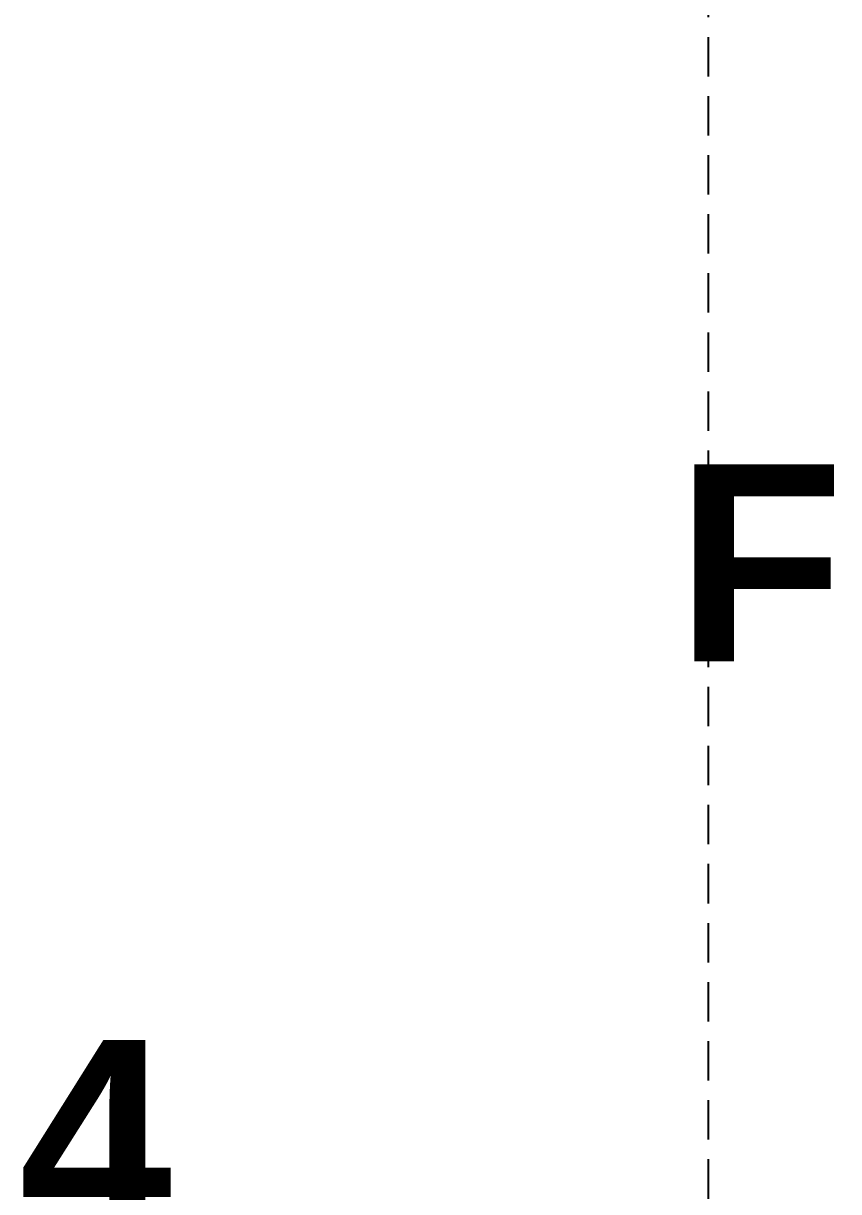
# Model space of a CAD drawing. Header units: metres. Extents: x 529751 to 530334, y 2674512 to 2674787.
# Drawn here: x 530010.82 to 530021.17, y 2674691.26 to 2674706.1 of the extents above; entities that cross this region are included whole.
import ezdxf
from ezdxf.enums import TextEntityAlignment as Align

# ---------------------------------------------------------------- set-up
doc = ezdxf.new("R2010")
doc.units = ezdxf.units.M
doc.linetypes.add('DASHED', pattern=[0.75, 0.5, -0.25])
doc.layers.add('IDT', color=7, linetype='Continuous')
doc.layers.add('Section Marking BL-07', color=2, linetype='Continuous')
doc.styles.add('BoldTextStyle', font='arialbd.ttf')

# ---------------------------------------------------------------- blocks, each defined once
blk = doc.blocks.new('IDT')
at = {"layer": 'IDT', "color": 243, "linetype": 'DASHED'}
blk.add_lwpolyline([(45.49999999962691, 32.58580025943296), (45.4999999996269, -4.032314963696315), (-1.30442248516332e-09, -4.032314963696308), (-1.304414354308392e-09, 32.58580025943297)], close=True, dxfattribs=at)

msp = doc.modelspace()

# ---------------------------------------------------------------- block references
at = {"layer": 'IDT', "color": 8, "rotation": 180}
msp.add_blockref('IDT', (530065.0192843679, 2674702.758854317), dxfattribs=at)

# ---------------------------------------------------------------- texts
at = {"layer": 'Section Marking BL-07', "color": 94, "true_color": 0x00a500, "style": 'BoldTextStyle'}
for s, p in [('F', (530020.1732843692, 2674699.245668208)), ('4', (530011.7412843688, 2674691.93716928))]:
    msp.add_text(s, height=2.5, dxfattribs=at).set_placement(p, align=Align.MIDDLE_CENTER)

doc.saveas('drawing.dxf')
